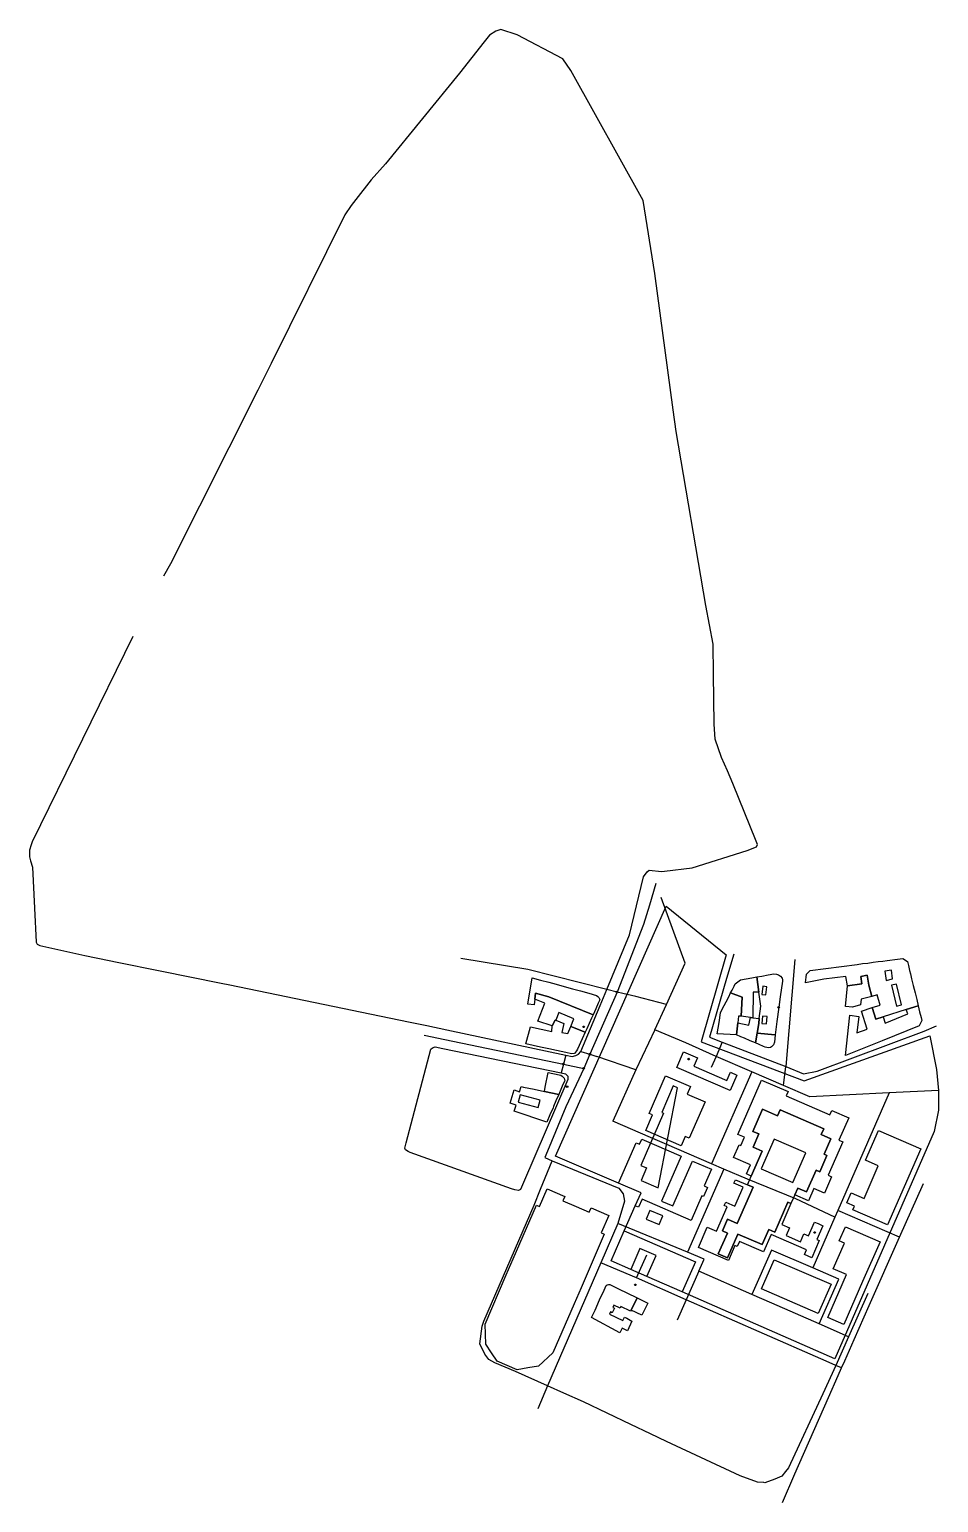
# Model space of a CAD drawing. Header units: metres. Extents: x -406 to 162, y -242 to 677.
import ezdxf

# ---------------------------------------------------------------- set-up
doc = ezdxf.new("R2010")
doc.units = ezdxf.units.M
for name, color, linetype in [('EDIFICACAO', 5, 'Continuous'), ('EQUIPAMENTOS', 4, 'Continuous'), ('VEGETACAO', 3, 'Continuous'), ('VIAS', 1, 'Continuous')]:
    doc.layers.add(name, color=color, linetype=linetype)

msp = doc.modelspace()

# ---------------------------------------------------------------- linework, layer by layer
at = {"layer": 'EDIFICACAO'}
for points in [[(119.95, 73.57), (118.08, 80.54), (117.08, 86.77), (113.15, 86.03), (113.67, 81.38), (104.81, 80.16), (103.76, 86), (90.07, 84.4), (78.53, 82.09), (79.18, 87.42), (81.42, 89.72), (110.79, 93.56), (114.17, 94.01), (117.37, 94.42), (120.74, 94.87), (123.94, 95.3), (126.78, 95.66), (129.45, 96.01), (136, 96.87), (137.66, 97.09), (139.25, 97.3), (142.11, 95.33), (142.71, 92.89), (143.47, 89.77), (143.98, 87.65), (144.72, 84.62), (145.75, 80.44), (146.89, 75.74), (147.91, 71.59), (148.84, 67.76), (141.27, 65.36), (126.97, 60.83), (122.48, 59.41), (120.15, 66.72), (125.18, 68.13), (123.3, 74.52), (119.95, 73.57)], [(-49.82, 71.35), (-50.74, 69.33), (-52.3, 65.84), (-53.97, 62.14), (-81.6, 73.27), (-89.93, 75.57), (-90.34, 71.92), (-90.75, 68.34), (-94.67, 68.74), (-91.89, 85.18), (-86.69, 83.76), (-81.63, 82.38), (-77.07, 81.12), (-71.95, 79.73), (-66.88, 78.34), (-61.93, 76.98), (-56.65, 75.53), (-51.93, 74.24), (-50.99, 73.61), (-50.48, 72.96), (-49.89, 72.05), (-49.82, 71.35)], [(31.82, 75.72), (32.73, 77.48), (34.03, 80.02), (34.73, 81.38), (38.01, 83.94), (41.45, 84.54), (45.1, 85.19), (48.29, 85.75), (49.51, 76.17), (45.94, 76.21), (45.77, 60.23), (44.31, 60.41), (38.43, 61.15), (39.11, 73.01), (31.82, 75.72)], [(48.29, 85.75), (51.41, 86.3), (55.2, 86.97), (58.86, 87.61), (60.45, 87.46), (61.66, 87.12), (62.95, 86.23), (63.94, 84.9), (64.14, 83.86), (64.11, 83.13), (62.77, 73.32), (61.87, 66.79), (60.66, 57.95), (59.53, 49.65), (48.3, 50.61), (49.35, 56.75), (49.7, 59.73), (50.62, 67.5), (49.51, 76.17), (48.29, 85.75)], [(103.6, 67.31), (104.81, 80.16), (113.67, 81.38), (113.15, 86.03), (117.08, 86.77), (118.08, 80.54), (119.95, 73.57), (113.24, 71.95), (112.83, 68.3), (107.92, 66.82), (103.6, 67.31)], [(132.8, 84.54), (132.19, 89.87), (128.04, 89.41), (128.95, 83.47), (132.8, 84.54)], [(-89.93, 75.57), (-81.6, 73.27), (-53.97, 62.14), (-54.94, 60), (-56.41, 56.7), (-57.9, 53.4), (-58.85, 51.27), (-67.83, 54.87), (-65.9, 59.58), (-75.26, 63.47), (-77.26, 58.65), (-77.69, 58.82), (-79.45, 55.25), (-88.49, 58.03), (-84.15, 69.41), (-90.34, 71.92), (-89.93, 75.57)], [(25.51, 63.41), (26.66, 65.66), (29.03, 70.27), (30.64, 73.4), (31.82, 75.72), (39.11, 73.01), (38.43, 61.15), (36.79, 61.35), (36.32, 57.17), (35.48, 49.56), (23.53, 50.26), (24.6, 57.38), (25.51, 63.41)], [(51.93, 79.92), (51.3, 74.83), (53.83, 74.52), (54.47, 79.61), (51.93, 79.92)], [(135.42, 81.23), (132.11, 80.6), (135.25, 67.4), (138.52, 68.29), (135.42, 81.23)], [(126.43, 45.95), (103.44, 36.62), (106.22, 61.79), (111.82, 61.08), (110.61, 50.81), (116.97, 53.16), (113.45, 64.34), (120.15, 66.72), (122.48, 59.41), (126.97, 60.83), (128.18, 56.98), (142.33, 62.73), (141.27, 65.36), (148.84, 67.76), (149.75, 64.05), (150.65, 60.34), (151.07, 58.62), (149.41, 55.27), (126.43, 45.95)], [(-67.45, 37.78), (-70.88, 38.53), (-76.77, 39.8), (-81.67, 40.86), (-86.8, 41.98), (-91.29, 42.95), (-95.89, 43.95), (-92.99, 54.53), (-79.73, 51.78), (-79.45, 55.25), (-77.69, 58.82), (-77.26, 58.65), (-72.31, 56.67), (-73.37, 51.16), (-69.66, 50.42), (-67.83, 54.87), (-58.85, 51.27), (-60.76, 47.02), (-63.67, 40.56), (-64.38, 39.56), (-65.53, 37.95), (-67.45, 37.78)], [(45.77, 60.23), (49.7, 59.73), (49.35, 56.75), (48.3, 50.61), (47.27, 44.52), (43.94, 45.94), (40.41, 47.45), (38.19, 48.4), (35.48, 49.56), (36.32, 57.17), (43.27, 55.66), (44.31, 60.41), (45.77, 60.23)], [(51.67, 61.28), (51.31, 56.72), (54.3, 56.49), (54.66, 61.05), (51.67, 61.28)], [(47.27, 44.52), (48.3, 50.61), (59.53, 49.65), (59.13, 44.94), (58.6, 43.33), (57.4, 42.12), (56.75, 41.79), (55.69, 41.48), (54.34, 41.7), (53.39, 41.91), (52.42, 42.32), (49.66, 43.49), (47.27, 44.52)], [(-75.44, 12.32), (-84.33, 14.22), (-83.79, 16.91), (-81.97, 26.06), (-79.18, 25.49), (-74.15, 24.45), (-73.36, 23.71), (-72.65, 23.23), (-72.04, 22.5), (-71.73, 21.7), (-71.7, 20.97), (-72.75, 18.52), (-74.56, 14.35), (-75.44, 12.32)], [(-101.91, 5.78), (-105.67, 7.05), (-103.23, 15.21), (-99.98, 14.12), (-98.9, 17.36), (-97.48, 17.05), (-90.76, 15.61), (-84.33, 14.22), (-75.44, 12.32), (-77.13, 8.4), (-78.68, 4.83), (-78.98, 4.13), (-80.88, -0.26), (-82.85, -4.81), (-103.17, 2.02), (-101.91, 5.78)], [(-100.78, 7.57), (-88.19, 4.2), (-86.94, 8.89), (-99.53, 12.26), (-100.78, 7.57)], [(-120.97, -143.49), (-121.35, -130.84), (-108.11, -100.11), (-103.75, -90.06), (-89.29, -56.72), (-88.38, -57.1), (-87.46, -57.5), (-82.71, -46.54), (-71.68, -51.25), (-72.87, -54), (-64.6, -57.54), (-56.33, -61.08), (-55.14, -58.34), (-44.12, -63.07), (-48.87, -74.03), (-47.95, -74.42), (-47.03, -74.82), (-61.49, -108.16), (-65.83, -118.22), (-79.03, -148.9), (-88.07, -157.13), (-94.67, -158.25), (-101.28, -159.37), (-107.56, -156.69), (-113.8, -154), (-117.38, -148.74), (-120.97, -143.49)], [(-18.59, -59.91), (-20.89, -65.43), (-12.69, -68.8), (-10.39, -63.28), (-18.59, -59.91)], [(-45.23, -106.4), (-44.33, -106.14), (-43.52, -106.12), (-37.62, -109.03), (-32.89, -111.36), (-26.43, -114.55), (-30.32, -122.11), (-30.7, -122.85), (-36.6, -119.98), (-37.05, -120.9), (-40.99, -118.98), (-41.71, -120.44), (-40.7, -120.93), (-42.1, -123.77), (-43.08, -123.29), (-43.74, -124.65), (-35.43, -128.71), (-34.36, -126.54), (-32.94, -127.22), (-29.79, -129.02), (-32.57, -135.01), (-35.81, -133.43), (-37.19, -136.23), (-54.93, -126.86), (-52.78, -122.1), (-49.9, -115.74), (-47.16, -109.7), (-45.86, -106.81), (-45.23, -106.4)], [(-26.43, -114.55), (-22.7, -116.39), (-19.74, -117.86), (-23.6, -125.39), (-30.32, -122.11), (-26.43, -114.55)]]:
    msp.add_lwpolyline(points, close=True, dxfattribs=at)
at = {"layer": 'EQUIPAMENTOS'}
for points in [[(-77.34, -26.11), (-8.48, 129.97), (29.09, 99.55), (13.36, 45.22), (77.76, 20.99), (156.17, 49.08), (160.32, 27.94), (161.45, 14.86), (161.55, 2.65), (158.9, -10.63), (96.76, -152.5), (1.66, -110.8), (-20.36, -101.14), (-30.41, -96.74), (-42.64, -91.37), (-34.51, -72.79), (-27.62, -57.04), (-24.08, -48.92), (-38.07, -42.92), (-77.34, -26.11)], [(29.5, 21.06), (31.79, 26.28), (35.81, 24.54), (31.55, 14.8), (-1.8, 29.23), (2.46, 38.96), (11.21, 35.17), (8.93, 29.95), (29.5, 21.06)], [(6.75, 17.4), (4.65, 12.61), (15.88, 7.74), (5.95, -14.96), (3.48, -13.89), (0.98, -19.6), (-21.17, -10.02), (-16.96, -0.39), (-19.06, 0.51), (-8.74, 24.09), (6.75, 17.4)], [(33.71, -26.96), (37.21, -18.94), (38.2, -19.37), (40.45, -14.23), (36.39, -12.48), (51.19, 21.34), (67.72, 14.19), (66.53, 11.46), (93.69, -0.3), (94.89, 2.44), (105.5, -2.14), (99.4, -16.08), (101.77, -17.12), (92.61, -38.05), (94.8, -39), (90.32, -49.23), (83.67, -46.36), (80.36, -53.93), (71.83, -50.24), (73.67, -46.04), (79.19, -48.43), (85.16, -34.83), (87.5, -35.84), (91.94, -25.67), (90.2, -24.91), (94.43, -15.26), (88.3, -12.61), (89.9, -8.97), (62.73, 2.79), (61.13, -0.87), (51.78, 3.18), (45.73, -10.65), (49.47, -12.26), (45.83, -20.59), (51.44, -23.02), (44.66, -38.49), (41.7, -37.2), (44.2, -31.49), (33.71, -26.96)], [(-20.6, -33.41), (-24.06, -41.32), (-13.41, -45.93), (-1.37, 16.56), (-3.95, 17.69), (-11.17, 1.17), (-9.97, 0.65), (-24.19, -31.85), (-20.6, -33.41)], [(43.51, -41), (44.66, -38.49), (51.44, -23.02), (45.83, -20.59), (49.47, -12.26), (45.73, -10.65), (51.78, 3.18), (61.13, -0.87), (62.73, 2.79), (89.9, -8.97), (88.3, -12.61), (94.43, -15.26), (90.2, -24.91), (91.94, -25.67), (87.5, -35.84), (85.16, -34.83), (79.19, -48.43), (73.67, -46.04), (71.83, -50.24), (71.08, -52.06), (69.45, -55.72), (67.54, -54.9), (59.4, -73.52), (55.62, -71.88), (51.54, -81.22), (36.43, -74.69), (29.91, -89.58), (24.13, -87.09), (29.83, -74.05), (26.77, -72.73), (29.96, -65.44), (35.98, -68.04), (45.84, -45.52), (42.26, -43.96), (43.51, -41)], [(14.81, -51.28), (13.94, -50.9), (7.26, -66.17), (-23.37, -52.92), (-25.56, -57.93), (-27.62, -57.04), (-24.08, -48.92), (-38.07, -42.92), (-27.03, -17.69), (-24.92, -18.59), (-23.57, -15.5), (1.07, -26.15), (-11.19, -54.19), (-4.32, -57.16), (7.95, -29.13), (19.82, -34.25), (15.26, -44.68), (17.31, -45.57), (14.81, -51.28)], [(70.67, -42.52), (78.79, -24), (58.98, -15.42), (50.79, -34.1), (70.67, -42.52)], [(109.11, -57.37), (104.29, -55.29), (107.06, -48.95), (115.09, -52.43), (123.97, -32.16), (115.94, -28.68), (124.05, -10.16), (150.43, -21.57), (129.66, -68.97), (108.11, -59.65), (109.11, -57.37)], [(29.96, -65.44), (26.77, -72.73), (29.83, -74.05), (24.13, -87.09), (29.91, -89.58), (36.43, -74.69), (51.54, -81.22), (55.62, -71.88), (59.4, -73.52), (67.54, -54.9), (69.45, -55.72), (63.78, -68.66), (68.67, -70.78), (66.52, -75.68), (75.42, -79.53), (77.57, -74.62), (80.46, -75.87), (84.23, -67.25), (86.36, -68.17), (89.36, -69.47), (85.6, -78.08), (87.18, -78.77), (82.51, -89.45), (77.92, -87.46), (79.18, -84.58), (57.12, -75.04), (52.41, -85.81), (37.32, -79.28), (35.9, -82.52), (34.53, -81.93), (30.5, -91.13), (11.75, -83.03), (17.25, -70.49), (23.02, -72.98), (29.7, -57.72), (27.85, -56.92), (28.76, -54.84), (34.42, -57.29), (39.59, -45.49), (33.92, -43.04), (34.91, -40.78), (42.26, -43.96), (45.84, -45.52), (35.98, -68.04), (29.96, -65.44)], [(-14.64, -88.08), (-24.72, -83.72), (-30.41, -96.74), (-42.64, -91.37), (-34.51, -72.79), (9.88, -91.99), (1.66, -110.8), (-20.36, -101.14), (-14.64, -88.08)], [(92.49, -126.8), (104.23, -100.01), (95.84, -96.38), (102.83, -80.42), (99.62, -79.03), (103.52, -70.13), (125.07, -79.47), (114.18, -104.32), (102.45, -131.11), (92.49, -126.8)], [(51.07, -108.89), (59.03, -90.68), (94.5, -106.02), (86.53, -124.22), (51.07, -108.89)]]:
    msp.add_lwpolyline(points, close=True, dxfattribs=at)
for centre in [(61.87, 66.79), (-59.81, 54.61), (5.72, 34.46), (-70.18, 17.23), (-27.56, -106.38)]:
    msp.add_circle(centre, 0.5, dxfattribs=at)
at = {"layer": 'VEGETACAO'}
msp.add_circle((84.24, -73.71), 0.5, dxfattribs=at)
at = {"layer": 'VIAS'}
for points in [[(-341.23, 298.13), (-403.86, 170.1), (-404.51, 168.14), (-405.59, 164.79), (-405.62, 160.68), (-404.99, 158.24), (-403.79, 154.17), (-402.57, 128.64), (-401.54, 107.33), (-400.73, 106.19), (-399.18, 105.36), (-371.11, 99.01), (-355.97, 95.95), (-350.91, 94.92), (-324.14, 89.51), (-286.1, 81.81), (-280.65, 80.71), (-169.17, 57.71), (-157.77, 55.36), (-145.13, 52.68), (-70.99, 36.98), (-67.08, 36.15), (-64.71, 36.71), (-63.1, 37.49), (-61.66, 39.26), (-49.56, 67.85), (-45.41, 77.86), (-31.27, 111.99), (-26.93, 130.02), (-22.56, 148.25), (-20.28, 151.38), (-19.04, 152.33), (-11.23, 151.43), (-9.41, 151.65), (7.93, 153.75), (42.11, 164.64), (48.07, 166.88), (48.5, 168.34), (47.87, 170.53), (33.12, 206.47), (29.86, 214.42), (26.06, 222.7), (22.21, 234.05), (21.5, 243.44), (21.1, 274.66), (20.86, 293.4), (16.37, 317.57), (-2.11, 426.14), (-3.92, 439.64), (-15.37, 524.65), (-22.69, 570.1), (-67.84, 651.23), (-72.94, 658.48), (-101.44, 673.58), (-111.6, 676.89), (-114.56, 675.85), (-118.65, 673.25), (-121.98, 669.12), (-137.42, 649.6), (-183.5, 593.07), (-192.43, 583.01), (-201.91, 570.84), (-204.87, 567.05), (-208.83, 561.15), (-254.84, 468.41), (-263.1, 451.75), (-317.72, 343.49), (-322.01, 335.73)], [(-14.77, 144.02), (-18.84, 130.58), (-22.53, 118.41), (-39.02, 76.26), (-55.98, 37.5), (-59.85, 28.66)], [(3.81, 44.59), (-15.52, 52.72), (-8.26, 68.59), (3.54, 94.42), (-11.56, 135.22)], [(-45.41, 77.86), (-94.63, 90.34), (-136.45, 97.24)], [(33.78, 99.91), (29.35, 84.82), (18.6, 48.18)], [(71.81, 96.66), (66.18, 29.8)], [(-35.37, 75.43), (-39.02, 76.26), (-45.41, 77.86)], [(-8.26, 68.59), (-27.31, 73.6), (-35.37, 75.43)], [(18.6, 48.18), (26.66, 44.99), (66.18, 29.8), (77.35, 25.36), (85.82, 26.93), (152.53, 51.94), (160.34, 55.18)], [(-159.41, 49.29), (-146.49, 46.63), (-72.48, 31.35), (-59.85, 28.66)], [(-15.52, 52.72), (-27.23, 27.82), (-41.6, -4.34)], [(-154.19, 41.58), (-152.53, 42.05), (-147.74, 41.07), (-73.94, 25.85), (-71.26, 25.3), (-69.67, 23.76), (-69.71, 21.75), (-97.4, -42.5), (-99.28, -46.87), (-100.47, -47.6), (-102.9, -47.15), (-104.88, -46.44), (-168.1, -23.75), (-169.42, -23.27), (-171.1, -22.17), (-171.51, -21.06), (-170.68, -17.88), (-155.28, 40.7), (-154.19, 41.58)], [(-70.99, 36.98), (-72.48, 31.35), (-73.94, 25.85)], [(-61.66, 39.26), (-55.98, 37.5), (-51.72, 36.18)], [(81.18, 10.89), (64.74, 18), (45.07, 26.52), (22.82, 36.13), (3.81, 44.59)], [(26.66, 44.99), (22.82, 36.13), (19.77, 29.15)], [(-59.85, 28.66), (-70.96, 4.63)], [(-27.23, 27.82), (-51.72, 36.18)], [(64.74, 18), (66.18, 29.8)], [(45.07, 26.52), (19.92, -30.94)], [(130.85, 13.35), (98.75, -59.93), (96.88, -64.22), (83.04, -95.86), (57.27, -84.72), (45.15, -112.41)], [(161.45, 14.86), (130.85, 13.35), (81.18, 10.89)], [(-70.96, 4.63), (-82.46, -23.02), (-84.18, -26.96)], [(-18.08, -14.5), (-41.6, -4.34)], [(-8.01, -18.85), (-18.08, -14.5)], [(-84.18, -26.96), (-79.46, -28.92), (-37.87, -46.1), (-35.3, -49.61), (-34.36, -54.1), (-38.44, -68.03), (-49.11, -92.73), (-82.33, -169.45), (-88.54, -183.78)], [(42.26, -40.4), (27.61, -34.26), (19.92, -30.94), (-8.01, -18.85)], [(117.5, -111.74), (105.46, -138.87), (97.57, -156.66), (89.45, -174.45), (67.88, -220.61), (65.98, -222.94), (63.72, -225.7), (59.46, -227.73), (53.27, -229.86), (52.5, -229.81), (48.5, -229.6), (37.8, -225.46), (-8.17, -204.17), (-18.24, -199.34), (-30.36, -193.54), (-59.99, -179.36), (-72.24, -173.92), (-82.33, -169.45), (-102.39, -160.54), (-115.35, -155.05), (-119.05, -153.01), (-121.55, -149.74), (-124.69, -143.17), (-123.13, -132.25), (-122.16, -128.96), (-90.83, -56.64), (-86.69, -46.59), (-79.46, -28.92)], [(27.61, -34.26), (5.02, -85.91)], [(72.45, -52.8), (42.26, -40.4)], [(64.2, -242.22), (71.84, -224.4), (92.95, -176.67), (98.99, -163), (101.11, -158.21), (103.07, -153.79), (108.98, -140.41), (118.3, -119.35), (137.21, -76.6), (152.24, -43.14)], [(96.88, -64.22), (72.45, -52.8)], [(137.21, -76.6), (98.75, -59.93)], [(105.46, -138.87), (87.02, -130.77), (57.49, -117.82), (45.15, -112.41), (11.96, -97.86), (15.24, -90.36), (5.02, -85.91), (-38.44, -68.03)], [(-26.85, -102.1), (-20.43, -87.62)], [(4.16, -115.69), (-26.85, -102.1), (-49.11, -92.73)], [(11.96, -97.86), (4.16, -115.69)], [(87.02, -130.77), (99.37, -102.93), (83.04, -95.86)], [(4.16, -115.69), (-1.5, -128.41)], [(101.11, -158.21), (97.57, -156.66), (91.36, -153.94), (49.6, -135.62), (4.16, -115.69)]]:
    msp.add_lwpolyline(points, dxfattribs=at)
for centre in [(-39.02, 76.26), (-55.98, 37.5), (-72.48, 31.35), (-59.85, 28.66)]:
    msp.add_circle(centre, 0.5, dxfattribs=at)

doc.saveas('drawing.dxf')
